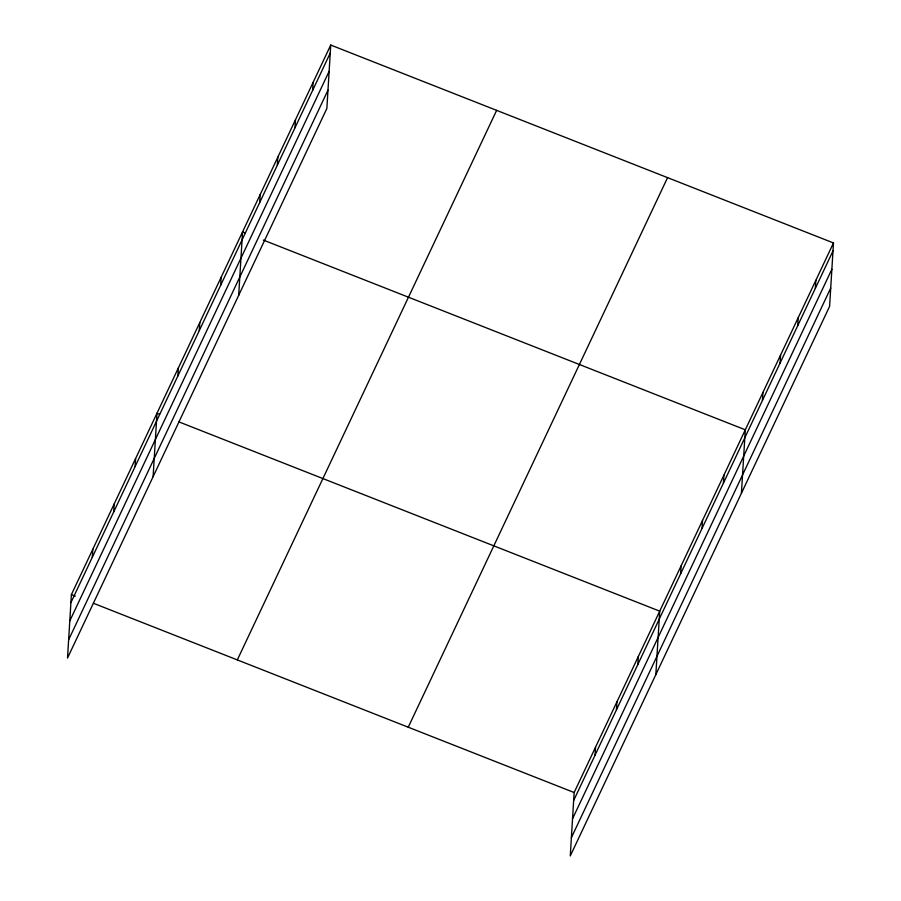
<?xml version="1.0" encoding="UTF-8"?>
<svg xmlns="http://www.w3.org/2000/svg" width="901" height="901" viewBox="0 0 901 901"><rect width="100%" height="100%" fill="white"/><g stroke="black" fill="none" stroke-linecap="round" stroke-linejoin="round"><path stroke-width="1.35" d="M330.735 45.05L71.404 594.604L67.519 658.045L326.86 108.48L330.735 45.05L833.481 242.955L829.596 306.396L570.265 855.95L574.14 792.52L833.481 242.955M92.307 557.269L92.803 549.272M113.706 511.926L114.19 503.929M135.105 466.583L135.589 458.586M153.102 476.685L156.988 413.255L159.578 414.269M177.891 375.908L178.375 367.912M199.29 330.566L199.774 322.581M220.677 285.234L221.173 277.238M238.686 295.337L242.56 231.895L245.151 232.92M259.713 202.522L260.198 194.526M277.339 165.153L277.835 157.157M294.976 127.784L295.472 119.788M312.613 90.415L313.097 82.419M595.043 755.173L595.538 747.177M616.442 709.83L616.937 701.834M637.84 664.499L638.325 656.502M655.838 674.601L659.723 611.16L179.017 421.927M680.627 573.813L681.122 565.817M702.025 528.482L702.51 520.485M723.424 483.139L723.908 475.142M741.422 493.241L745.307 429.811L263.306 240.06M762.449 400.438L762.933 392.442M780.086 363.058L780.57 355.073M797.723 325.689L798.207 317.693M815.349 288.32L815.844 280.324M70.92 602.6L330.25 53.046M69.794 620.902L329.124 71.337M68.645 639.744L327.975 90.19M237.312 659.915L496.642 110.361M408.243 727.208L667.573 177.643M573.655 800.505L832.986 250.951M572.529 818.806L831.871 269.253M571.38 837.66L830.711 288.095M71.404 594.604L75.29 596.135M93.434 603.276L574.14 792.52"/></g></svg>
